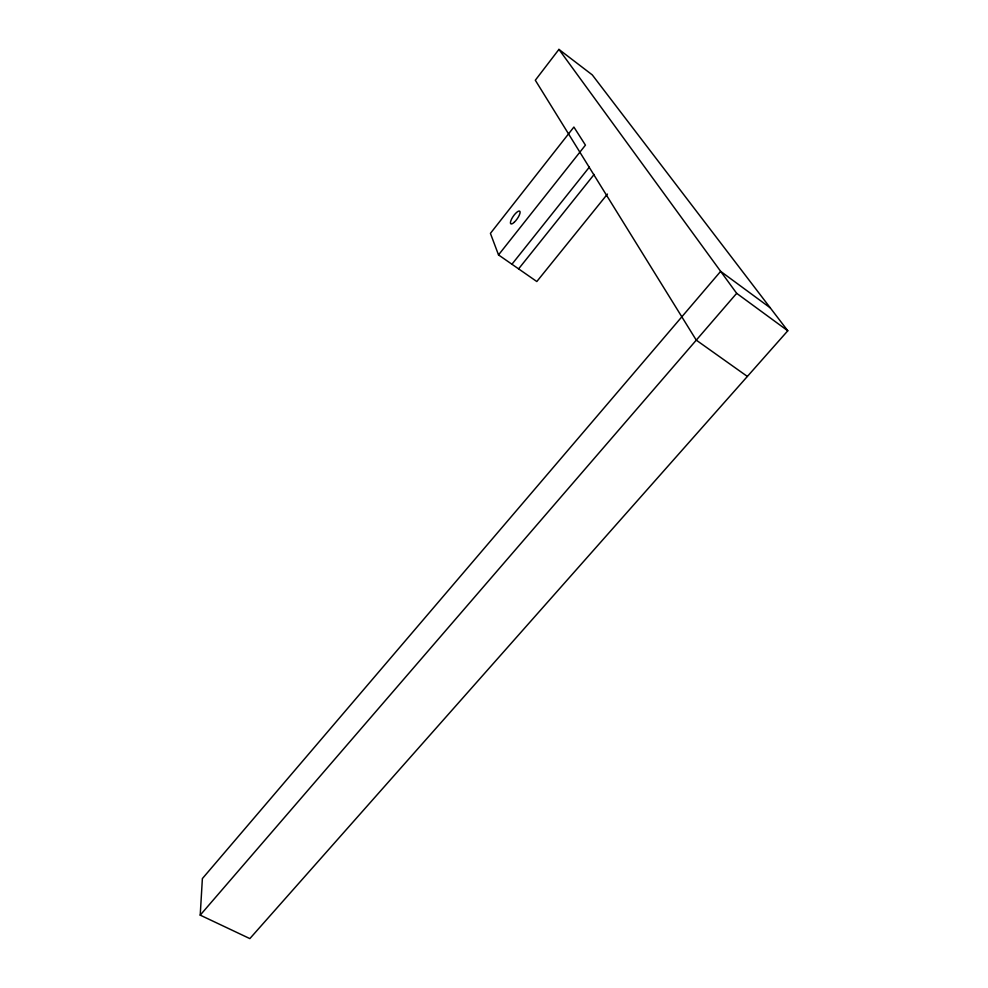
<?xml version="1.0" encoding="UTF-8"?>
<svg xmlns="http://www.w3.org/2000/svg" width="988" height="988" viewBox="0 0 988 988"><rect width="100%" height="100%" fill="white"/><g stroke="black" fill="none" stroke-linecap="round" stroke-linejoin="round"><path stroke-width="1.48" d="M747.373 376.44L696.268 340.144L535.311 80.238L558.936 49.4L592.269 74.89L787.782 330.782L249.853 938.6L200.218 915.135L202.379 878.579L720.647 271.354L770.257 307.848M498.52 254.916L585.439 145.125L573.892 127.057L490.419 233.378L498.52 254.916L536.817 281.531L607.435 194.068M511.932 264.241L589.354 167.12M518.601 268.872L594.134 174.456M200.218 915.135L736.665 293.325L558.936 49.4M736.665 293.325L787.782 330.782M514.266 222.263A7.743 2.347 -55 0 0 519.861 211.309A7.743 2.347 -55 0 0 511.648 218.953A7.743 2.347 -55 0 0 514.266 222.263"/></g></svg>
